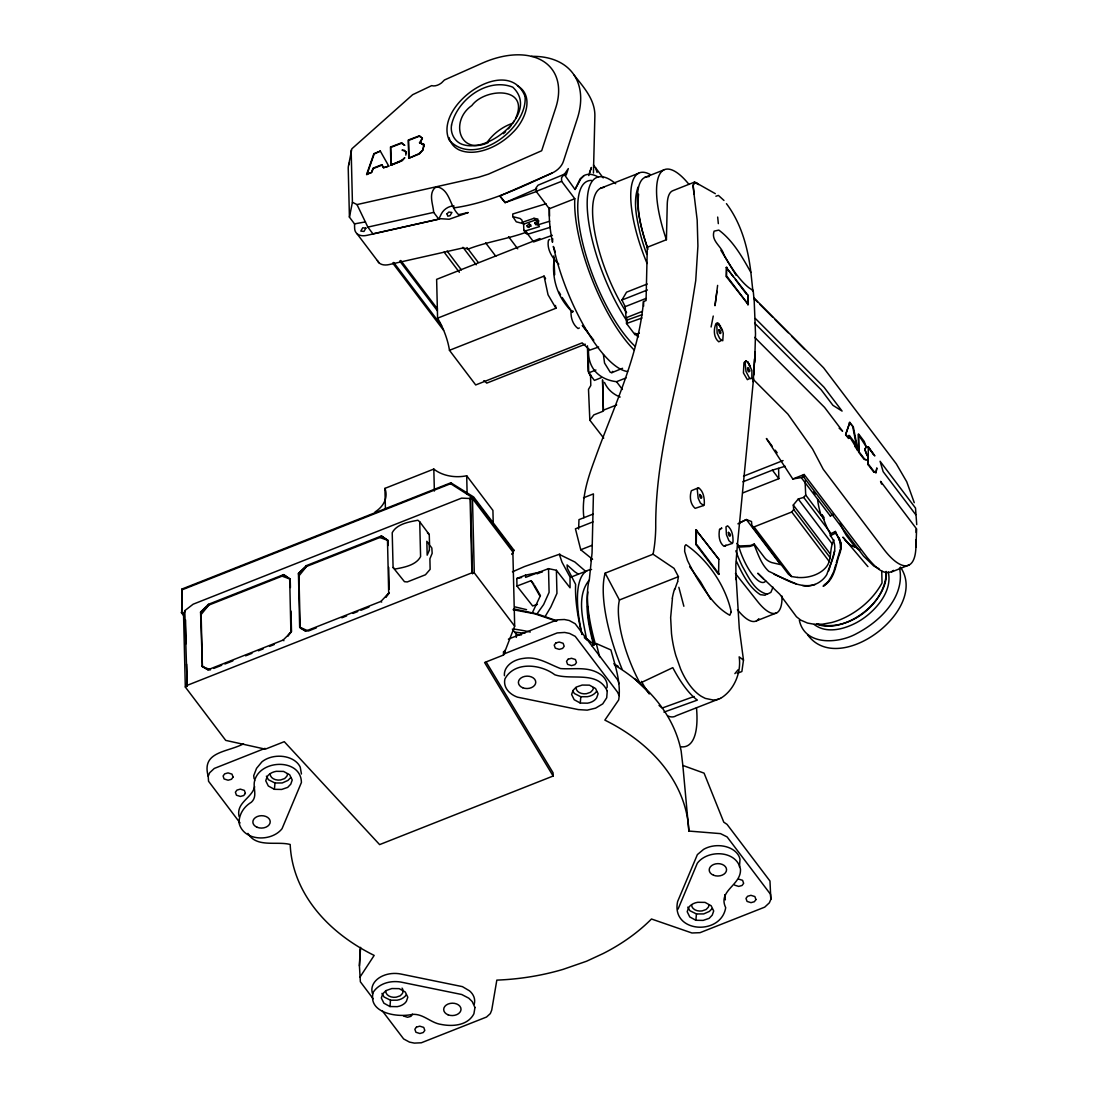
<?xml version="1.0" encoding="UTF-8"?>
<svg xmlns="http://www.w3.org/2000/svg" width="1098" height="1098" viewBox="0 0 1098 1098"><rect width="100%" height="100%" fill="white"/><g stroke="black" fill="none" stroke-linecap="round" stroke-linejoin="round"><path stroke-width="1.5" d="M587.608 606.233L588.871 620.974L593.908 644.526M563.672 175.337L568.311 168.598L566.184 175.021L564.139 174.321L538.075 185.178L536.071 187.827L536.167 191.381L549.302 208.744L549.22 214.673A99.863 31.938 68.4 0 0 551.182 235.219L552.472 242.26L552.747 238.788M754.491 358.922L753.804 374.967M886.306 572.47C885.208 604.504 848.123 632.709 817.159 624.035M181.939 589.05L181.705 613.041L181.939 589.05L450.853 482.791L473.609 496.941L513.878 550.125L511.956 554.435M649.069 176.613A75.735 24.225 68.4 0 0 647.312 247.256L646.063 300.536L643.497 301.538C638.501 356.932 613.247 407.77 594.773 459.458C587.869 478.124 581.391 497.559 583.875 517.721M647.312 247.256L666.417 239.707L667.241 204.502A53.184 17.005 68.4 0 1 672.758 190.736L694.224 182.227L698.671 184.601M593.442 173.059L594.869 116.059C595.185 99.753 583.697 87.25 574.24 75.282M825.49 583.971L823.308 586.126C834.288 579.771 835.482 566.417 838.996 555.519C842.66 548.012 840.409 539.489 835.454 533.161L835.4 531.446L830.321 533.985L830.376 535.755C840.492 547.367 830.596 562.519 826.821 574.556C821.839 582.681 812.026 587.444 802.569 585.577M516.266 637.416L516.376 634.383L512.368 629.099M578.619 529.058L578.975 519.656L593.359 513.974M915.897 547.133L916.638 528.893M373.183 998.796L360.364 981.79L359.43 965.856L360.13 949.111M754.697 362.299L755.506 333.765L754.23 301.634L753.201 290.627L749.111 287.896A73.813 22.523 67.6 0 1 723.843 254.558C721.688 246.172 710.667 240.956 714.098 231.17L718.819 230.086C733.231 240.833 742.234 257.042 750.881 272.414L752.899 291.258L752.405 289.501M754.916 356.411L755.163 351.84L753.159 381.788M239.103 816.555C235.796 802.611 252.046 798.136 254.64 786.676M359.43 965.856L360.597 947.354M753.585 378.288L737.348 545.486L735.852 564.427L735.921 579.579M739.462 866.898L739.997 859.254A22.523 16.086 -1.4 0 0 726.011 846.695A22.523 16.086 -1.4 0 0 703.612 849.358L697.381 854.601L677.631 901.499C670.768 933.025 721.057 936.114 725.696 907.662C717.488 890.505 741.479 885.194 740.464 869.177C736.634 850.223 707.702 849.289 697.285 863.275L678.056 909.117M389.982 1006.537L383.888 1003.201L381.322 997.986L382.777 993.827L385.878 990.643L391.876 988.543L399.15 988.639L405.258 992.002L407.811 997.217L406.37 1001.376A13.011 9.292 -1.4 0 1 397.256 1006.66L389.982 1006.537L390.49 1000.209L384.039 996.984L381.967 993.388M580.279 703.049L574.185 699.714L571.619 694.499L573.074 690.34L576.162 687.115L582.173 685.056L589.448 685.152L595.541 688.515L598.108 693.73L596.653 697.889A13.011 9.292 -1.4 0 1 587.554 703.173L580.279 703.049L580.787 696.722L574.336 693.497L572.95 691.109M719.533 529.565L721.688 528.152L719.533 529.565C718.504 535.248 718.984 542.371 723.856 546.228L732.366 543.414L732.97 542.206C733.299 536.442 732.284 529.73 727.617 525.832L725.984 526.848L726.451 534.726L728.976 540.751L732.366 543.414M603.42 354.585L604.545 363.04L610.268 372.277L611.833 372.661L622.566 368.283M274.404 789.311L268.31 785.976L265.743 780.76L267.198 776.602A13.011 9.292 -1.4 0 1 276.298 771.318L283.572 771.427L289.666 774.776L292.233 779.978L290.778 784.164L287.69 787.39L281.678 789.448L274.404 789.311L274.994 782.998L268.461 779.758L266.389 776.176M695.858 920.275L689.764 916.94L687.197 911.711L688.652 907.566A13.011 9.292 -1.4 0 1 697.752 902.282L705.04 902.391L711.133 905.74L713.7 910.956L712.245 915.114L709.157 918.353L703.145 920.399L695.858 920.275L696.448 913.948L689.915 910.722L687.842 907.126M405.807 155.134L406.136 151.744L402.019 150.11L404.544 150.344L406.287 153.446L406.136 151.744M591.822 645.72L596.296 643.552L610.913 649.947C615.347 666.253 621.207 682.75 618.709 699.906L604.861 720.123A199.452 142.507 -1.4 0 1 688.858 831.062L720.508 833.629L727.096 836.909L770.494 894.266L770.837 899.317L769.369 902.803L764.716 907.14L700.002 932.682L691.932 932.984L651.471 918.999A199.452 142.507 -1.4 0 1 603.173 953.531L586.565 961.23L563.123 969.356A199.452 142.507 -1.4 0 1 496.831 980.116L491.739 1010.05L490.326 1013.578L486.524 1017.036L421.33 1042.784L414.344 1043.1L409.499 1042.112L403.639 1038.941L382.269 1010.791M716.953 291.341L714.99 305.738L717.625 285.384M875.957 472.62L876.808 468.173L875.957 472.62L873.706 472.016L868.189 464.783L867.955 455.052M638.583 194.154C636.579 212.93 642.069 231.609 647.944 249.26M736.168 577.864L739.283 628.481L743.483 660.063L741.877 671.523L737.238 673.349M672.443 598.314L670.645 617.598L671.496 633.56A68.392 34.656 80.9 0 0 675.805 655.437L680.568 668.902A64.686 32.981 81 0 0 701.361 696.352L705.3 698.397L713.124 700.002A68.79 34.999 80.8 0 0 720.549 698.342M849.097 436.03L848.713 438.39L845.57 434.904L849.811 422.373L853.338 427.026L857.95 450.372C856.975 448.231 840.794 423.938 854.244 441.959L855.095 446.735L857.95 450.372M587.855 591.946C585.179 609.788 589.132 627.946 593.647 645.185M348.656 165.002L351.854 148.806L412.642 94.703L431.665 85.63A10.074 6.272 -37.1 0 0 441.465 82.954L444.443 79.989L482.2 63.176A80.291 49.973 -37.1 0 1 555.698 107.961L541.671 150.742L488.432 174.129L478.755 177.217L357.001 204.585L352.417 202.279L351.154 150.138M677.644 581.267L678.44 576.656L674.035 568.352L653.063 554.216L605.163 573.142A99.163 31.718 68.4 0 0 622.086 669.217M864.812 449.864L866.157 446.694L864.236 441.451L858.705 434.108L859.13 451.951L864.634 459.115L866.638 459.925L864.14 459.389L858.622 452.143L858.183 434.314L866.157 446.694L864.812 449.864L867.255 455.848L864.922 449.288M401.69 143.193L404.627 145.293L401.69 143.193L390.737 147.434L391.176 165.167L400.015 161.626M419.505 136.166L422.359 138.142L420.314 142.85L419.518 142.767L422.359 138.142L419.505 136.166L408.552 140.42L408.991 158.153L419.367 153.967L422.963 149.877L423.993 144.456L420.314 142.85L424.24 145.732M711.092 326.984L713.247 316.046M357.001 204.585L367.844 227.108L372.936 233.833L438.775 219.106L433.683 212.381C433.202 204.626 428.33 194.168 434.973 187.744L437.498 186.88C450.262 190.009 449.809 206.849 458.648 214.659L468.215 212.545L449.151 219.257L440.806 218.722L366.965 235.343A17.28 10.76 -37.1 0 1 354.627 228.288L354.517 223.882L349.425 217.157L352.417 202.279M797.34 577.424A28.905 20.656 -1.4 0 0 827.274 565.594C832.133 557.894 829.182 547.998 834.055 540.092M182.213 589.777L450.633 483.696L450.853 482.791M834 570.754L835.77 564.646M836.237 563.027L840.19 549.604M828.661 570.919L834.645 550.976M638.075 187.058C632.887 201.675 636.593 217.528 639.846 232.172A70.629 22.619 68.4 0 0 646.859 254.448M846.036 433.353L849.811 422.373M588.789 175.584L591.424 167.459L589.516 172.564M849.605 435.837L848.713 438.39L846.078 434.698M380.32 151.099L388.774 166.114L383.518 167.72L381.843 164.7L373.046 168.172L371.563 172.441L366.622 174.362L373.896 153.651L380.32 151.099L374.171 154.008L366.897 174.733M553.131 776.025L484.602 662.519L503.529 655.026L514.674 626.189L512.862 551.951L472.469 498.602L461.558 498.135L193.152 604.202L184.793 610.653L187.168 686.305L185.315 687.032L225.708 740.381L265.332 749.165L284.272 741.685L379.62 844.609L553.131 776.025L553.076 772.8L486.208 662.067M512.258 553.9L513.878 550.125M773.019 587.183L770.892 592.357L767.2 594.21C754.408 591.095 748.562 576.985 742.495 566.582A46.39 14.837 68.4 0 1 735.838 550.812M515.58 118.447C530.307 86.481 485.289 87.415 471.852 105.545C449.906 120.588 458.868 155.93 488.212 142.575M240.064 822.978L208.551 781.268L208.208 776.231L209.663 772.745L214.275 768.449L265.03 748.356M831.625 576.368L833.409 572.154M382.118 165.057L373.32 168.543L371.563 172.441L366.622 174.362M359.911 977.22L374.171 955.411A199.452 142.507 -1.4 0 1 290.188 844.472C276.71 840.944 256.383 848.068 247.956 833.382M634.068 349.905A99.863 31.938 68.4 0 1 574.789 198.711L561.627 181.321L561.545 177.766L564.139 174.321L575.036 189.487L580.142 178.864L583.958 175.639A99.863 31.938 68.4 0 1 598.479 177.121M438.775 219.106L441.396 213.822A10.074 6.272 -37.1 0 1 454.174 206.095M703.667 505.505L704.312 504.27C704.532 498.519 703.653 491.273 698.493 487.745L691.369 490.724C689.393 496.474 690.203 504.229 695.158 508.347L703.667 505.505L700.373 503.008L698.163 498.204L697.285 489.502L698.493 487.745M290.997 611.078L291.492 631.268L287.896 635.975M532.42 612.629L540.079 596.351L531.103 580.677L516.98 586.058L532.64 605.959L537.402 604.38M575.036 189.487L580.787 178.905L583.958 175.639M627.603 319.861L626.052 317.802L625.187 306.658L621.935 300.029L626.546 292.178L647.244 283.998M545.377 616.129L550.853 606.933L556.947 593.359L556.384 570.287L548.52 568.64L525.613 577.37L525.558 575.16L542.398 571.687L537.087 573.829M738.062 669.807L734.878 673.637M832.174 575.187L828.441 581.254L823.308 586.126M715.896 196.24L718.421 195.403L723.966 200.454M512.642 123.47L514.317 120.862M611.833 372.661L612.753 371.357M536.771 614.18L543.634 604.531L549.096 592.344L548.52 568.64M412.532 1014.195L410.926 1016.336L407.578 1017.27L403.529 1016.007M724.955 546.324L725.888 545.088M603.708 438.129L589.832 420.177L593.853 414.879L603.392 411.119L602.486 379.812M739.599 522.936L746.365 519.532L751.512 521.536L751.924 526.024L754.038 526.903L791.74 511.997L793.689 509.513L793.291 505.039L798.246 499.027L803.681 497.394L805.726 495.047L805.054 481.116M287.69 635.989L291.492 631.268M203.775 667.46L207.92 669.78L210.542 669.684L202.389 666.692L201.14 614.509L208.744 605.122L282.076 576.148L283.641 574.625L290.201 579.126L290.421 587.54M385.494 597.339L389.31 592.618L380.924 601.416L305.669 631.13L300.221 628.056L298.931 575.915L306.548 566.458L379.894 537.498L381.431 535.975L388.019 540.477L388.143 545.514M508.415 128.864L510.954 125.803M385.7 597.298L388.706 593.716L387.484 539.983M746.036 360.968L745.075 362.052L746.009 371.495L749.124 377.465L750.73 378.755L751.842 378.247L751.91 370.534L748.081 362.23L746.036 360.968L743.964 362.615L743.428 372.908L747.367 379.661L749.824 378.467M589.077 580.279C575.901 596.722 583.326 620.617 586.606 639.516M721.139 340.641L718.751 341.794C713.508 337.566 713.453 329.276 715.992 323.567L718.435 323.43L722.182 329.455L723.266 333.243L722.759 340.778L719.739 338.651L717.131 333.023L716.761 323.251L718.435 323.43L721.537 329.99M404.695 157.783L401.497 161.035L404.613 157.879M290.627 777.686L287.937 780.431L282.255 782.956L274.994 782.998M712.08 908.65L709.404 911.395L703.708 913.92L696.448 913.948M282.076 576.148L290.201 579.126L283.641 574.625L208.414 604.325L200.577 612.108L202.389 666.692M379.894 537.498L388.019 540.477L381.431 535.975L306.218 565.676L298.45 573.403L299.658 627.109L308.346 631.034L316.32 627.878M201.867 665.786L207.92 669.78L283.119 640.065L290.901 632.407L289.68 578.632M408.991 158.153L418.86 153.72L422.963 149.877L423.993 144.456L419.518 142.767M694.224 182.227L693.071 186.221L697.175 219.998L697.916 246.021L695.734 280.553L690.066 316.087C677.974 386.386 655.053 455.807 655.739 527.781A238.472 76.27 68.4 0 1 653.063 554.216M503.351 133.681L505.602 131.746M772.278 446.296L766.39 438.514L792.783 478.989L804.161 474.501L867.283 557.647C873.253 564.468 883.629 577.754 893.552 570.397M804.161 474.501L802.624 475.667L863.577 556.151L873.871 566.074L879.004 568.682M527.15 225.598L529.195 224.047L530.787 224.939L529.263 226.847L527.287 226.792L527.15 225.598L528.824 227.533M767.214 593.689L765.086 595.24L760.365 594.677C748.616 587.046 742.344 573.815 736.552 561.545M584.699 570.521L574.844 561.984L559.362 554.435L561.998 562.19L570.013 576.985L570.054 587.801L556.384 570.287M792.783 478.989L801.252 477.589L830.266 515.909L833.121 514.084M720.549 698.342C734.219 690.313 741.562 672.168 739.16 656.865L743.483 660.063M537.498 221.261L535 222.688L535.495 224.308L537.142 224.061L538.473 222.798L537.498 221.261L538.075 225.186M873.706 472.016L876.314 472.497M549.727 239.488L548.492 240.133C546.516 249.109 552.376 258.291 558.813 264.151M830.376 535.755L835.454 533.161M737.897 523.828L746.365 519.532L780.486 564.605L771.633 562.547A17.348 12.394 -1.4 0 1 764.51 557.551L754.244 544.004L750.401 545.514L738.858 545.994L736.909 543.4M640.01 683.162L672.799 667.653A67.225 21.507 68.4 0 0 697.367 700.099L663.947 712.122M579.346 327.973L578.07 328.535C573.115 324.926 570.754 318.118 571.029 312.12L571.893 310.995L573.321 311.31M453.556 207.934C488.583 203.075 520.328 187.607 552.102 173.031A14.452 8.99 -37.1 0 0 563.37 161.488L577.232 118.886A94.455 58.784 -37.1 0 0 531.501 56.369M552.102 173.031L500.002 195.924L505.121 202.622L536.675 191.464M536.757 188.732L505.121 202.622L499.796 196.075M512.437 571.825L524.377 566.595L559.884 554.092M402.774 159.732L391.176 165.167M696.008 529.95L718.847 559.28L718.586 574.432L696.228 544.896L696.008 529.95L718.847 559.28M891.562 571.976L909.336 564.866M726.258 267.445L748.081 295.321L748.301 304.558L726.382 276.723L726.258 267.445L733.354 276.806M536.167 191.381L561.627 181.321M600.414 188.362L638.611 173.264M644.801 177.437L663.906 169.888M539.928 238.541L436.633 279.359L437.58 318.173A32.281 10.321 68.4 0 1 449.466 350.317L475.695 384.959L582.16 342.878L589.901 350.07L598.63 347.009M437.58 318.173L544.045 276.106A32.281 10.321 68.4 0 1 545.569 278.714M449.466 350.317L555.931 308.236A32.281 10.321 68.4 0 0 555.451 305.464M621.935 300.029L647.408 289.968M625.187 306.658L645.885 298.478M726.382 276.723L726.807 267.226M626.052 317.802L642.248 311.407M585.275 344.196L486.743 383.12A32.281 10.321 68.4 0 0 483.806 380.69M639.324 333.119L635.069 334.794L626.519 323.512L626.436 320.273L642.371 314.591M748.081 295.321L747.656 304.805M601.21 377.712L594.416 380.402L588.706 372.867L595.912 370.012M588.597 349.068A67.637 42.095 -37.1 0 0 616.527 381.692L626.052 377.932M374.994 511.997A32.281 23.058 -1.4 0 0 384.918 488.39L433.82 469.066A32.281 23.058 -1.4 0 0 466.691 475.763L492.92 510.405L493.249 523.924M602.939 410.364L616.678 404.929M583.505 497.806L593.428 493.894L592.055 552.953L589.365 579.373A99.163 31.718 68.4 0 0 595.404 644.142M213.726 668.421L221.7 665.278M224.884 664.016L232.858 660.872M245.623 655.835L251.991 653.31M258.373 650.798L263.149 648.904M269.532 646.393L274.322 644.499M341.835 617.803L346.611 615.923M352.993 613.398L357.77 611.517M360.968 610.255L368.942 607.098M592.947 521.893L575.434 528.811L580.746 549.769L592.591 559.335M186.619 685.577L471.893 572.84L470.068 497.929M471.893 572.84L472.442 573.568L474.281 572.84L472.469 498.602M849.303 422.565L853.338 427.026M743.511 476.189L783.066 460.556M742.893 481.802L772.402 470.15L785.152 466.266M580.746 549.769L591.891 545.377M743.14 492.782L778.839 478.673L778.592 468.421M801.252 477.589L804.216 476.422M570.919 577.15L586.867 570.85M868.189 464.783L868.271 446.749L874.845 455.917L867.749 446.941M696.228 544.896L696.489 529.744M243.509 743.826C227.313 752.459 201.181 751.252 208.208 776.231M830.266 515.909L833.217 514.742M678.44 576.656L619.409 599.988L605.163 573.142M756.467 620.85L776.739 612.835M549.302 208.744L574.789 198.711M508.388 639.132L557.304 619.835L564.372 619.505L569.231 620.494L575.16 623.719L618.009 680.307L618.901 683.656M503.529 655.026L503.46 651.8L504.819 653.598L557.208 632.928L564.701 632.448L569.546 633.436L575.242 636.36L617.46 692.042L619.135 695.569M718.751 699.055L676.176 715.718A67.184 21.493 68.4 0 1 667.639 715.91M399.974 161.584L390.902 164.81L390.463 147.077L401.772 142.74M408.717 157.783L408.278 140.05L419.587 135.713M516.98 586.058L516.801 578.495L525.558 575.16M526.271 232.213C507.358 239.089 487.196 241.711 468.448 248.985L462.821 247.97L389.104 264.577A17.28 10.76 -37.1 0 1 377.396 260.542M694.087 696.489L662.245 708.018A61.008 19.517 68.4 0 1 659.047 705.41M626.519 323.512L641.987 317.995M552.308 235.343L533.642 241.931L527.191 233.435M550.29 227.3L527.685 234.245L526.011 233.407L523.856 230.388L523.622 224.143L535.289 220.108L538.967 221.041M546.063 203.748L512.752 214L512.821 216.622L520.15 218.529L521.907 220.067L522.415 222.276L533.985 218.31L537.869 219.051L538.212 224.761L539.447 226.613L525.873 230.786L523.856 230.388M754.244 544.004L754.271 545.033L749.673 546.475L738.927 547.092L738.858 545.994M538.212 224.761L549.686 221.233M815.155 584.479C798.671 589.448 783.217 577.713 768.724 571.289C761.271 564.399 758.059 554.188 754.271 545.033M824.118 517.583L822.224 515.086L821.126 515.374A35.589 11.378 68.4 0 1 817.598 499.343M855.973 546.475L854.326 546.9L849.962 544.979L842.907 537.142L867.914 566.609M367.844 227.108L433.683 212.381M516.801 578.495L521.605 577.521M354.517 223.882L365.483 221.892M580.787 696.722L587.403 696.708A13.011 9.292 -1.4 0 0 596.502 691.424M390.49 1000.209L397.105 1000.196A13.011 9.292 -1.4 0 0 406.205 994.912M855.356 546.763L850.291 545.281L844.98 539.942M515.182 632.174L524.789 633.271M513.109 609.719L534.726 613.782L556.425 621.125M513.576 608.868L537.265 613.947L556.933 620.823M751.924 526.024L788.446 574.268L791.631 576.546L797.34 577.424M514.907 606.878L526.573 609.651M523.54 223.731L516.266 221.81L512.821 216.622M734.658 885.153L738.707 886.415L742.056 885.482L743.648 883.341L742.577 880.322L738.638 879.1M715.32 193.66L694.828 182.09L693.113 185.013L694.169 194.113M614.537 665.059A195.142 139.419 -1.4 0 1 681.158 751.059L682.846 765.443L704.079 773.143L723.774 822.169L727.054 824.378L769.973 881.035L770.837 899.317M774.09 574.309L796.325 583.944M720.494 325.9L717.337 323.416M745.556 361.064L748.081 362.23L749.852 366.595L750.277 365.895L748.26 363.26M613.796 663.782L618.064 666.225M450.633 483.696L473.595 498.368L513.452 551.018M517.419 85.713C535.275 96.267 524.775 121.068 512.917 132.378A44.826 27.903 -37.1 0 1 490.545 147.901C480.746 152.018 469.326 154.255 459.211 149.946A45.773 28.479 -37.1 0 1 449.082 137.593M299.658 627.109L305.669 631.13M584.383 636.744L594.224 644.773M814.14 624.446C826.561 634.054 844.06 629.278 856.646 622.566A46.253 28.781 -37.1 0 0 867.255 615.498C879.827 605.19 892.07 589.173 888.296 571.948M696.159 182.556L698.163 184.107M589.832 420.177L588.501 389.337L590.793 385.494L590.518 374.349M537.046 224.349L535 222.688L536.099 225.021M419.724 521.797L417.899 520.246C409.279 521.866 396.803 523.897 392.219 532.708L393.084 567.515L404.476 581.693L407.289 581.94L425.461 574.762L430.128 569.34L429.908 558.772L432.159 553.31L431.843 548.067L429.565 544.91L429.249 534.52L419.724 521.797L420.589 556.604C416.018 565.401 403.542 567.474 394.923 569.066L393.084 567.515M380.924 601.416L381.692 602.061M283.119 640.065L283.888 640.724M839.133 428.165L842.578 431.171L824.557 407.372L754.655 337.388M763.261 578.756L757.771 573.238L779.772 594.251L796.448 616.747L800.703 620.096L807.552 623.074L814.496 624.295L822.457 624.199L831.529 622.552A55.504 34.546 -37.1 0 0 846.009 617.049C860.942 609.459 874.022 597.737 882.037 582.928L881.735 570.96M427.451 532.873L429.249 534.52M593.812 340.215L582.256 325.53M634.534 678.55L649.563 693.332M753.722 297.654L823.596 367.803L896.284 463.823L906.742 481.789L914.263 502.692M753.901 298.409L757.455 301.964M759.816 304.338L772.827 317.349M775.188 319.724L788.158 332.721M755.369 318.502L824.063 387.265L842.084 411.077L832.943 405.34L821.139 389.735L754.601 323.128M752.405 378.563L787.87 414.083L812.561 448.972L823.212 469.23L883.519 548.89A71.109 22.742 68.4 0 0 915.718 539.694M791.644 336.249L804.436 349.191M900.415 567.103C929.622 609.308 838.872 677.946 807.565 634.699M529.195 224.047L531.089 226.27M813.549 492.028L815.251 494.073M689.654 566.705L700.51 581.693L710.543 599.151M735.427 573.513L757.702 601.635A55.669 17.801 68.4 0 0 781.996 596.077M531.103 580.677L533.903 584.218M868.696 464.578L874.2 471.756M915.705 514.646L883.163 471.673L880.074 461.256L915.512 508.058L916.734 524.638M735.372 279.482L746.516 294.195M727.041 276.463L748.301 304.558M593.469 165.016L603.186 177.89M775.215 450.18L777.178 452.774M805.726 495.047L824.022 519.203M803.681 497.394L830.5 532.832M798.246 499.027L832.366 544.1M772.402 470.15L778.839 478.673M793.291 505.039L830.115 553.694M793.689 509.513L830.225 557.77M791.74 511.997L829.347 561.668M635.001 333.133L638.007 337.086M754.038 526.903L791.631 576.546M572.689 312.312C557.578 298.052 551.292 278.672 554.284 258.167M582.736 325.598L587.773 332.241M572.182 312.216L562.203 297.517M508.539 236.66L517.734 248.807M616.527 381.692L622.415 389.488M485.618 242.823L495.816 256.287M696.846 544.649L719.204 574.185M466.993 247.572L478.206 262.381M462.958 247.297L476.216 264.81M388.774 166.114L383.518 167.72L381.843 164.7M447.106 251.03L461.366 269.888M444.086 252.101L459.376 272.304M400.784 260.473L437.484 308.95M399.713 261.008L437.443 310.83M393.674 262.436L441.588 325.722M392.617 262.971L443.592 330.292M356.974 233.682L379.098 262.902M474.281 572.84L514.674 626.189M184.793 610.653L185.329 611.38L183.503 612.794L185.315 687.032M181.266 612.478L184.368 616.568M533.985 218.31L535.289 220.108M720.864 250.303L736.264 275.447M726.437 203.652C741.397 223.539 747.958 248.052 750.881 272.414M868.271 446.749L873.335 454.311M522.415 222.276L523.622 224.143M839.188 537.828L840.794 543.002L840.601 548.218L840.643 542.343L835.4 531.446M555.931 308.236L548.039 294.772L544.045 276.106M558.951 291.944L560.57 294.731M534.712 585.646L540.463 595.665M525.873 230.786L527.685 234.245M591.191 377.19L588.061 371.138L587.444 345.829M306.218 565.676L306.548 566.458L298.45 573.403L298.931 575.915M208.414 604.325L208.744 605.122L200.577 612.108L201.14 614.509M881.584 484.081L880.569 481.349L916.006 528.165L916.144 532.489M555.259 251.84L553.323 246.446L556.178 258.057A99.863 31.938 68.4 0 0 627.562 371.522M839.146 539.338L840.629 543.606L840.697 549.824M595.514 167.706L597.12 172.496M738.927 547.092L740.285 551.251A33.86 10.829 68.4 0 0 765.745 581.02M683.862 606.261L678.852 587.293M899.537 567.995C905.425 596.571 880.184 621.331 856.934 633.422C838.803 643.744 804.82 646.214 799.344 620.288M596.296 643.552L599.59 656.824M852.83 427.218L857.442 450.578M301.442 773.966L300.234 767.145A22.523 16.086 -1.4 0 0 283.435 756.495A22.523 16.086 -1.4 0 0 261.942 761.82L256.548 768.339L253.707 775.696L254.132 778.839M554.682 274.774L553.845 255.903M590.834 557.633L591.314 561.023M724.735 894.76L725.339 899.852M717.68 217.061L718.325 223.635M504.531 650.455L504.819 653.598M682.846 765.443L688.858 831.062M643.497 301.538L643.62 306.177M602.651 380.567L603.351 409.417M588.404 360.734L588.706 372.867M549.357 207.81L549.563 216.196M470.617 498.643L472.442 573.568M466.691 475.763L467.144 494.361M433.82 469.066L434.369 491.039M388.678 567.391L389.227 589.255M384.918 488.39L385.412 508.676M349.425 217.157L348.231 168.268A17.348 10.788 -37.1 0 1 349.48 162.71M185.548 619.89L186.125 643.73M186.619 664.166L187.168 686.305M830.321 533.985A35.452 11.337 68.4 0 1 822.224 515.086M886.155 571.413A46.24 28.768 -37.1 0 1 863.055 612.945A46.24 28.768 -37.1 0 1 816.775 624.076M859.858 550.071A41.34 13.217 68.4 0 1 853.983 545.514L846.366 535.453A41.34 13.217 68.4 0 1 839.874 523.293M620.15 397.037A67.637 42.095 -37.1 0 1 604.49 382.433M758.842 618.682A55.669 17.801 68.4 0 1 737.444 609.664M666.417 239.707A75.735 24.225 68.4 0 1 658.827 176.064A75.735 24.225 68.4 0 1 688.968 184.382M696.475 707.675A99.163 31.718 68.4 0 1 680.774 746.75M674.831 589.53A72.166 32.075 85.4 0 1 677.768 581.556M640.024 683.203A67.184 21.493 68.4 0 1 619.45 600.043M672.292 598.177A72.688 39.034 78.6 0 1 674.515 589.091M649.247 693.977A61.008 19.517 68.4 0 1 641.438 681.378M581.858 633.944A114.178 36.522 68.4 0 1 575.613 584.369L567.337 568.27L567.09 564.921L574.707 571.742A114.178 36.522 68.4 0 1 578.289 574.185M584.369 637.732A130.662 93.344 -1.4 0 1 586.991 639.901M513.727 629.058A136.44 97.475 -1.4 0 1 530.279 632.036M582.091 634.562A101.455 32.446 68.4 0 1 591.548 569.519M635.166 346.364A93.371 29.866 68.4 0 1 583.848 247.695A93.371 29.866 68.4 0 1 591.561 180.415M638.514 336.386A93.371 29.866 68.4 0 1 636.662 334.217M627.301 321.577A93.371 29.866 68.4 0 1 587.581 212.683A93.371 29.866 68.4 0 1 615.704 183.695M487.306 142.095A33.585 20.903 -37.2 0 1 512.052 123.511M626.56 312.683A81.952 26.215 68.4 0 1 594.704 231.994A81.952 26.215 68.4 0 1 603.873 187.401M647.106 263.506A81.952 26.215 68.4 0 1 650.483 174.678M372.524 993.663A22.523 16.086 -1.4 0 1 378.851 978.044A22.523 16.086 -1.4 0 1 400.88 974.036L462.409 986.635L469.546 990.863A22.523 16.086 -1.4 0 1 474.24 1004.148M607.002 687.773A22.523 16.086 -1.4 0 0 599.879 673.98C587.855 666.198 573.883 669.574 560.625 668.586C548.616 664.057 537.471 656.137 523.773 658.347A22.523 16.086 -1.4 0 0 504.435 675.695M516.376 634.383A195.142 139.419 -1.4 0 1 521.426 634.905M402.06 988.118A8.674 6.19 -1.4 0 1 402.28 993.649L400.221 995.804L396.2 997.176A8.674 6.19 -1.4 0 1 385.741 991.247M287.498 773.788A8.674 6.19 -1.4 0 1 286.688 776.423L284.629 778.578L280.621 779.951A8.674 6.19 -1.4 0 1 270.163 774.035M593.373 687.526A8.674 6.19 -1.4 0 1 592.563 690.162L590.504 692.289L586.497 693.689A8.674 6.19 -1.4 0 1 576.038 687.76M708.965 904.752A8.674 6.19 -1.4 0 1 708.155 907.387L706.096 909.515L702.089 910.915A8.674 6.19 -1.4 0 1 691.616 904.985M525.077 96.459C527.671 128.795 474.885 168.241 449.219 140.146C433.147 105.477 507.99 53.102 525.077 96.459M451.539 124.994C450.002 133.531 455.052 142.671 463.699 144.812A39.363 24.499 -37.1 0 0 474.061 145.677C498.163 144.071 537.183 110.02 512.752 87.154C487.155 77.148 457.015 99.904 451.539 124.994M731.227 611.806L729.813 615.251C715.471 607.414 706.275 592.769 697.655 579.264A95.43 30.524 68.4 0 1 687.458 560.433L684.658 551.457L684.781 546.186L685.934 544.704C707.977 559.898 725.462 585.659 731.227 611.806M718.861 329.757C718.792 336.592 723.5 332.694 718.861 329.757M728.413 532.393C728.345 539.214 733.066 535.33 728.413 532.393M749.728 370.946C747.464 375.406 746.448 361.434 749.728 370.946M699.742 494.498C699.659 501.333 704.381 497.435 699.742 494.498M607.249 690.971L606.714 697.752L602.733 703.873L595.596 708.141L587.21 710.145L578.358 709.596L517.556 697.175C509.897 694.54 502.898 687.677 504.929 678.935C514.468 661.065 540.765 664.098 554.819 674.776C571.989 680.623 597.518 670.247 607.249 690.971M365.895 228.123L363.96 231.431L360.789 231.102L362.738 227.78L365.895 228.123M447.023 213.849L447.792 216.169L449.974 215.73L451.937 212.422L448.766 212.079L447.023 213.849M254.64 780.664C252.636 787.884 257.948 796.132 251.415 802.185C244.017 806.659 239.227 813.824 238.98 822.58C242.946 841.37 271.384 842.344 282.049 828.688L301.415 782.503C301.099 758.196 260.322 759.061 254.64 780.664M474.967 1007.497L473.911 1013.77C467.858 1025.532 452.801 1026.767 441.19 1024.434C430.787 1023.062 423.293 1013.44 412.23 1014.401C397.435 1017.819 367.295 1013.056 373.279 992.153C379.263 983.204 390.806 980.322 400.962 982.092L461.736 994.514L468.764 998.164L472.195 1001.541L474.967 1007.497M429.4 550.139L427.177 555.163L426.834 541.3L429.208 544.416L429.4 550.139M416.444 1027.124L414.852 1029.265L415.922 1032.271L419.875 1033.506L423.224 1032.545L424.816 1030.432L423.746 1027.412L419.793 1026.177L416.444 1027.124M233.064 777.137L231.472 779.278L228.109 780.211L224.061 778.949L223.1 775.97L224.692 773.843L228.041 772.896L231.994 774.131L233.064 777.137M245.362 793.387L243.756 795.515L240.407 796.448L236.454 795.226L235.384 792.207L236.99 790.08L240.338 789.133L244.387 790.395L245.362 793.387M755.946 899.578L754.353 901.719L750.991 902.652L747.052 901.417L745.981 898.411L747.573 896.284L750.922 895.323L754.875 896.558L755.946 899.578M555.821 642.989L554.216 645.116L555.286 648.136L559.239 649.371L562.588 648.41L564.194 646.283L563.123 643.277L559.17 642.042L555.821 642.989M568.119 659.225L566.513 661.353L567.584 664.372L571.536 665.608L574.885 664.647L576.477 662.519L575.407 659.514L571.468 658.278L568.119 659.225M448.039 1014.799A8.674 6.19 -1.4 0 0 461.023 1009.268A8.674 6.19 -1.4 0 0 447.998 1004.08A8.674 6.19 -1.4 0 0 448.039 1014.799M257.22 827.316A8.674 6.19 -1.4 0 0 270.218 821.771A8.674 6.19 -1.4 0 0 257.193 816.583A8.674 6.19 -1.4 0 0 257.22 827.316M522.758 687.76A8.674 6.19 -1.4 0 0 535.755 682.229A8.674 6.19 -1.4 0 0 522.73 677.027A8.674 6.19 -1.4 0 0 522.758 687.76M713.576 875.257A8.674 6.19 -1.4 0 0 726.56 869.712A8.674 6.19 -1.4 0 0 713.535 864.524A8.674 6.19 -1.4 0 0 713.576 875.257"/></g></svg>
